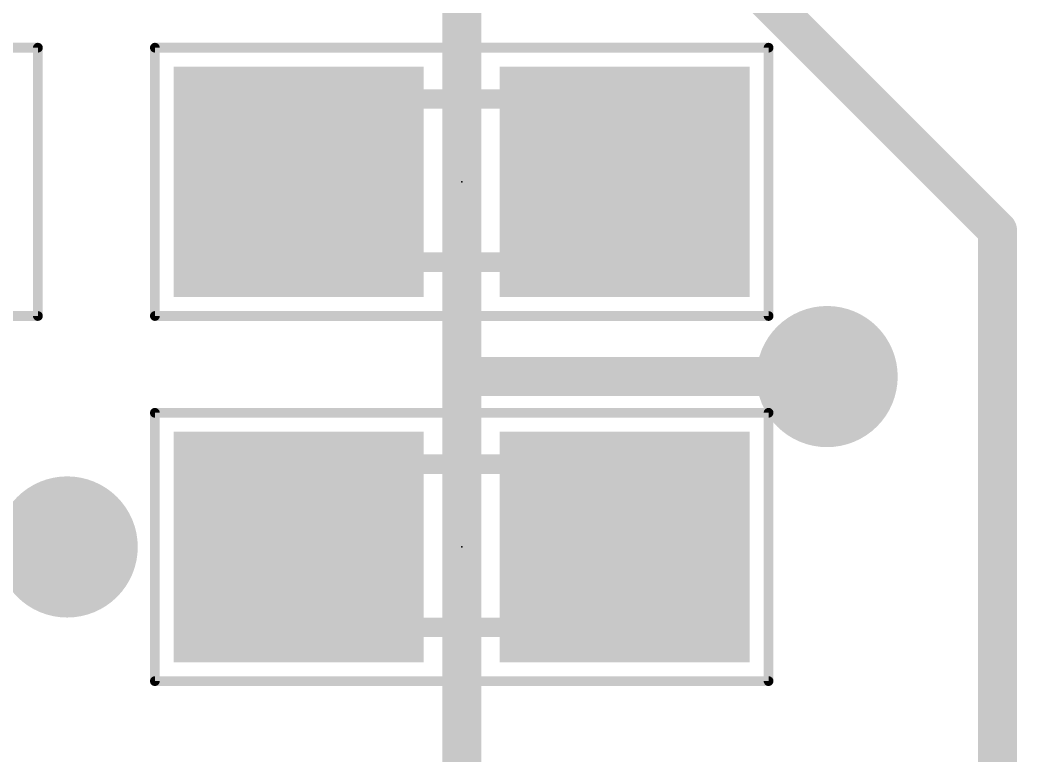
# Model space of a CAD drawing. Extents: x -34 to 73, y -25 to 33.
# Drawn here: x 7.86 to 13.06, y 5.9 to 9.73 of the extents above; entities that cross this region are included whole.
import ezdxf

# ---------------------------------------------------------------- set-up
doc = ezdxf.new("R2010")
doc.units = 0
for name, color, linetype in [('16', 132, 'CONTINUOUS'), ('18', 110, 'CONTINUOUS'), ('23', 53, 'CONTINUOUS'), ('29', 253, 'CONTINUOUS'), ('31', 253, 'CONTINUOUS'), ('39', 12, 'CONTINUOUS'), ('51', 53, 'CONTINUOUS')]:
    doc.layers.add(name, color=color, linetype=linetype)

# ---------------------------------------------------------------- blocks, each defined once
blk = doc.blocks.new('RECT')
blk.add_solid([(-0.5, -0.5), (0.5, -0.5), (-0.5, 0.5), (0.5, 0.5)])
blk = doc.blocks.new('ROUNDV')
at = {"const_width": 0.5}
blk.add_lwpolyline([(0, -0.25, 1), (0, 0.25, 1), (0, -0.25)], format="xyb", dxfattribs=at)

msp = doc.modelspace()

# ---------------------------------------------------------------- linework, layer by layer
at = {"layer": '16', "const_width": 0.2032}
for points in [[(10.16, 7.874), (10.16, 15.1384)], [(12.954, 8.636), (11.43, 10.16)], [(12.954, 5.334), (12.954, 8.636)], [(10.16, 1.27), (10.16, 7.874)], [(12.065, 7.874), (10.16, 7.874)], [(8.1026, 6.985), (6.35, 6.985)]]:
    msp.add_lwpolyline(points, dxfattribs=at)
at = {"layer": '16', "const_width": 0.1016}
for points in [[(13.0048, 8.636, 1), (12.9032, 8.636)], [(12.9181, 8.6001, 1), (12.9899, 8.6719)], [(10.2108, 7.874, 1), (10.1092, 7.874)], [(10.16, 7.9248, 1), (10.16, 7.8232)], [(12.065, 7.8232, 1), (12.065, 7.9248)], [(10.1092, 7.874, 1), (10.2108, 7.874)], [(8.1026, 6.9342, 1), (8.1026, 7.0358)]]:
    msp.add_lwpolyline(points, format="xyb", dxfattribs=at)
at = {"layer": '23'}
for p in [(10.16, 8.89), (10.16, 6.985)]:
    msp.add_point(p, dxfattribs=at)
at = {"layer": '39', "const_width": 0.0508}
for points in [[(4.75, 9.59), (7.95, 9.59)], [(7.95, 9.59), (7.95, 8.19)], [(8.56, 9.59), (11.76, 9.59)], [(8.56, 8.19), (8.56, 9.59)], [(11.76, 9.59), (11.76, 8.19)], [(7.95, 8.19), (4.75, 8.19)], [(11.76, 8.19), (8.56, 8.19)], [(8.56, 7.685), (11.76, 7.685)], [(8.56, 6.285), (8.56, 7.685)], [(11.76, 7.685), (11.76, 6.285)], [(11.76, 6.285), (8.56, 6.285)]]:
    msp.add_lwpolyline(points, dxfattribs=at)
at = {"layer": '39', "const_width": 0.0254}
for points in [[(7.9627, 9.59, 1), (7.9373, 9.59)], [(7.95, 9.5773, 1), (7.95, 9.6027)], [(8.56, 9.6027, 1), (8.56, 9.5773)], [(8.5727, 9.59, 1), (8.5473, 9.59)], [(11.7727, 9.59, 1), (11.7473, 9.59)], [(11.76, 9.5773, 1), (11.76, 9.6027)], [(7.95, 8.1773, 1), (7.95, 8.2027)], [(8.56, 8.2027, 1), (8.56, 8.1773)], [(11.76, 8.1773, 1), (11.76, 8.2027)], [(7.9373, 8.19, 1), (7.9627, 8.19)], [(8.5473, 8.19, 1), (8.5727, 8.19)], [(11.7473, 8.19, 1), (11.7727, 8.19)], [(8.56, 7.6977, 1), (8.56, 7.6723)], [(8.5727, 7.685, 1), (8.5473, 7.685)], [(11.7727, 7.685, 1), (11.7473, 7.685)], [(11.76, 7.6723, 1), (11.76, 7.6977)], [(8.56, 6.2977, 1), (8.56, 6.2723)], [(8.5473, 6.285, 1), (8.5727, 6.285)], [(11.7473, 6.285, 1), (11.7727, 6.285)], [(11.76, 6.2723, 1), (11.76, 6.2977)]]:
    msp.add_lwpolyline(points, format="xyb", dxfattribs=at)
at = {"layer": '51', "const_width": 0.1016}
for points in [[(9.804, 9.322), (10.516, 9.322)], [(9.804, 8.471), (10.516, 8.471)], [(9.804, 7.417), (10.516, 7.417)], [(9.804, 6.566), (10.516, 6.566)]]:
    msp.add_lwpolyline(points, dxfattribs=at)
at = {"layer": '51', "const_width": 0.0508}
for points in [[(9.804, 9.3474, 1), (9.804, 9.2966)], [(10.516, 9.2966, 1), (10.516, 9.3474)], [(9.804, 8.4964, 1), (9.804, 8.4456)], [(10.516, 8.4456, 1), (10.516, 8.4964)], [(9.804, 7.4424, 1), (9.804, 7.3916)], [(10.516, 7.3916, 1), (10.516, 7.4424)], [(9.804, 6.5914, 1), (9.804, 6.5406)], [(10.516, 6.5406, 1), (10.516, 6.5914)]]:
    msp.add_lwpolyline(points, format="xyb", dxfattribs=at)

# ---------------------------------------------------------------- block references
at = {"layer": '18', "xscale": 0.7366, "yscale": 0.7366}
for p in [(12.065, 7.874), (12.065, 7.874), (8.1026, 6.985), (8.1026, 6.985)]:
    msp.add_blockref('ROUNDV', p, dxfattribs=at)
at = {"layer": '29', "xscale": 1.3032, "yscale": 1.2032}
for p in [(9.31, 8.89), (11.01, 8.89), (9.31, 6.985), (11.01, 6.985)]:
    msp.add_blockref('RECT', p, dxfattribs=at)
at = {"layer": '31', "xscale": 1.1}
for p in [(9.31, 8.89), (11.01, 8.89), (9.31, 6.985), (11.01, 6.985)]:
    msp.add_blockref('RECT', p, dxfattribs=at)
at = {"layer": '51', "xscale": 0.5001, "yscale": 0.95}
for p in [(9.5719, 8.8951), (10.7402, 8.8951), (9.5719, 6.9901), (10.7402, 6.9901)]:
    msp.add_blockref('RECT', p, dxfattribs=at)

doc.saveas('drawing.dxf')
